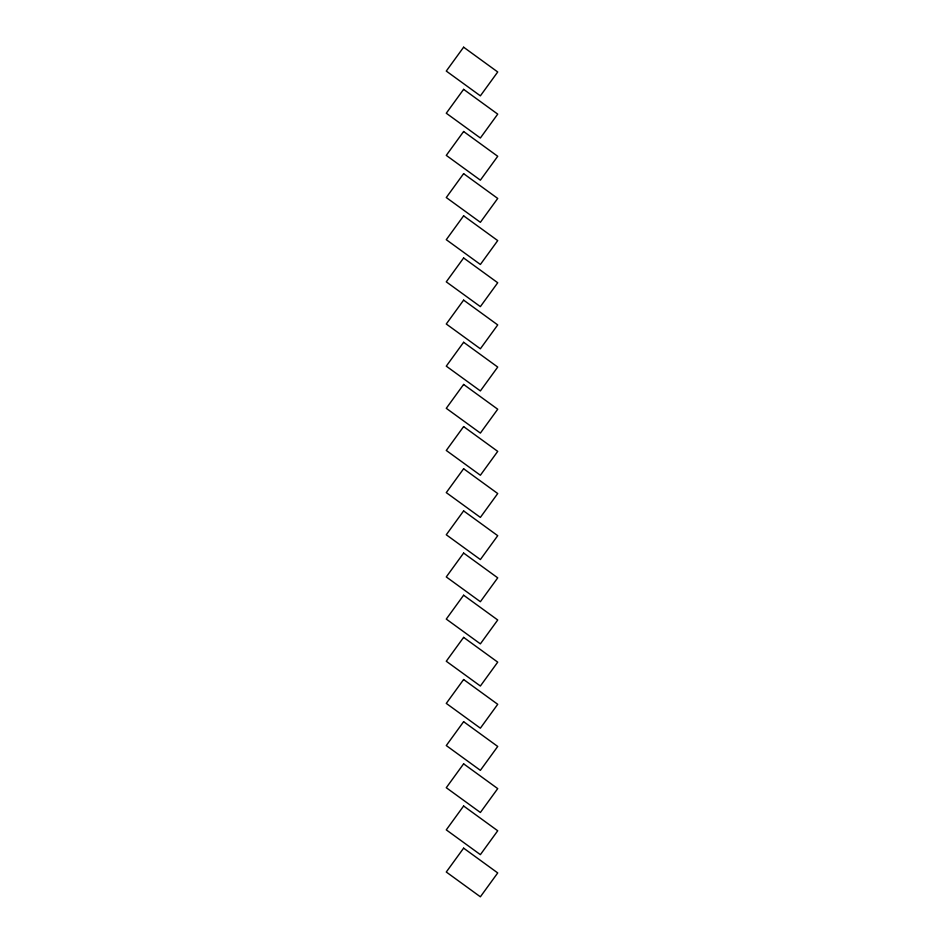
<?xml version="1.0" encoding="UTF-8"?>
<svg xmlns="http://www.w3.org/2000/svg" width="944" height="944" viewBox="0 0 944 944"><rect width="100%" height="100%" fill="white"/><g stroke="black" fill="none" stroke-linecap="round" stroke-linejoin="round"><path stroke-width="1.42" d="M463.622 47.2L446.276 71.071L480.378 95.851L497.724 71.98L463.622 47.2M463.622 89.35L446.276 113.233L480.378 138.001L497.724 114.13L463.622 89.35M463.622 131.511L446.276 155.382L480.378 180.162L497.724 156.291L463.622 131.511M463.622 173.661L446.276 197.544L480.378 222.312L497.724 198.441L463.622 173.661M463.622 215.822L446.276 239.693L480.378 264.473L497.724 240.602L463.622 215.822M463.622 257.972L446.276 281.855L480.378 306.623L497.724 282.752L463.622 257.972M463.622 300.133L446.276 324.004L480.378 348.784L497.724 324.913L463.622 300.133M463.622 342.283L446.276 366.154L480.378 390.934L497.724 367.063L463.622 342.283M463.622 384.444L446.276 408.315L480.378 433.095L497.724 409.224L463.622 384.444M463.622 426.594L446.276 450.465L480.378 475.245L497.724 451.374L463.622 426.594M463.622 468.755L446.276 492.626L480.378 517.406L497.724 493.535L463.622 468.755M463.622 510.905L446.276 534.776L480.378 559.556L497.724 535.685L463.622 510.905M463.622 553.066L446.276 576.937L480.378 601.717L497.724 577.846L463.622 553.066M463.622 595.216L446.276 619.087L480.378 643.867L497.724 619.996L463.622 595.216M463.622 637.377L446.276 661.248L480.378 686.028L497.724 662.145L463.622 637.377M463.622 679.527L446.276 703.398L480.378 728.178L497.724 704.307L463.622 679.527M463.622 721.688L446.276 745.559L480.378 770.339L497.724 746.456L463.622 721.688M463.622 763.838L446.276 787.709L480.378 812.489L497.724 788.618L463.622 763.838M463.622 805.999L446.276 829.87L480.378 854.65L497.724 830.767L463.622 805.999M463.622 848.149L446.276 872.02L480.378 896.8L497.724 872.929L463.622 848.149"/></g></svg>
